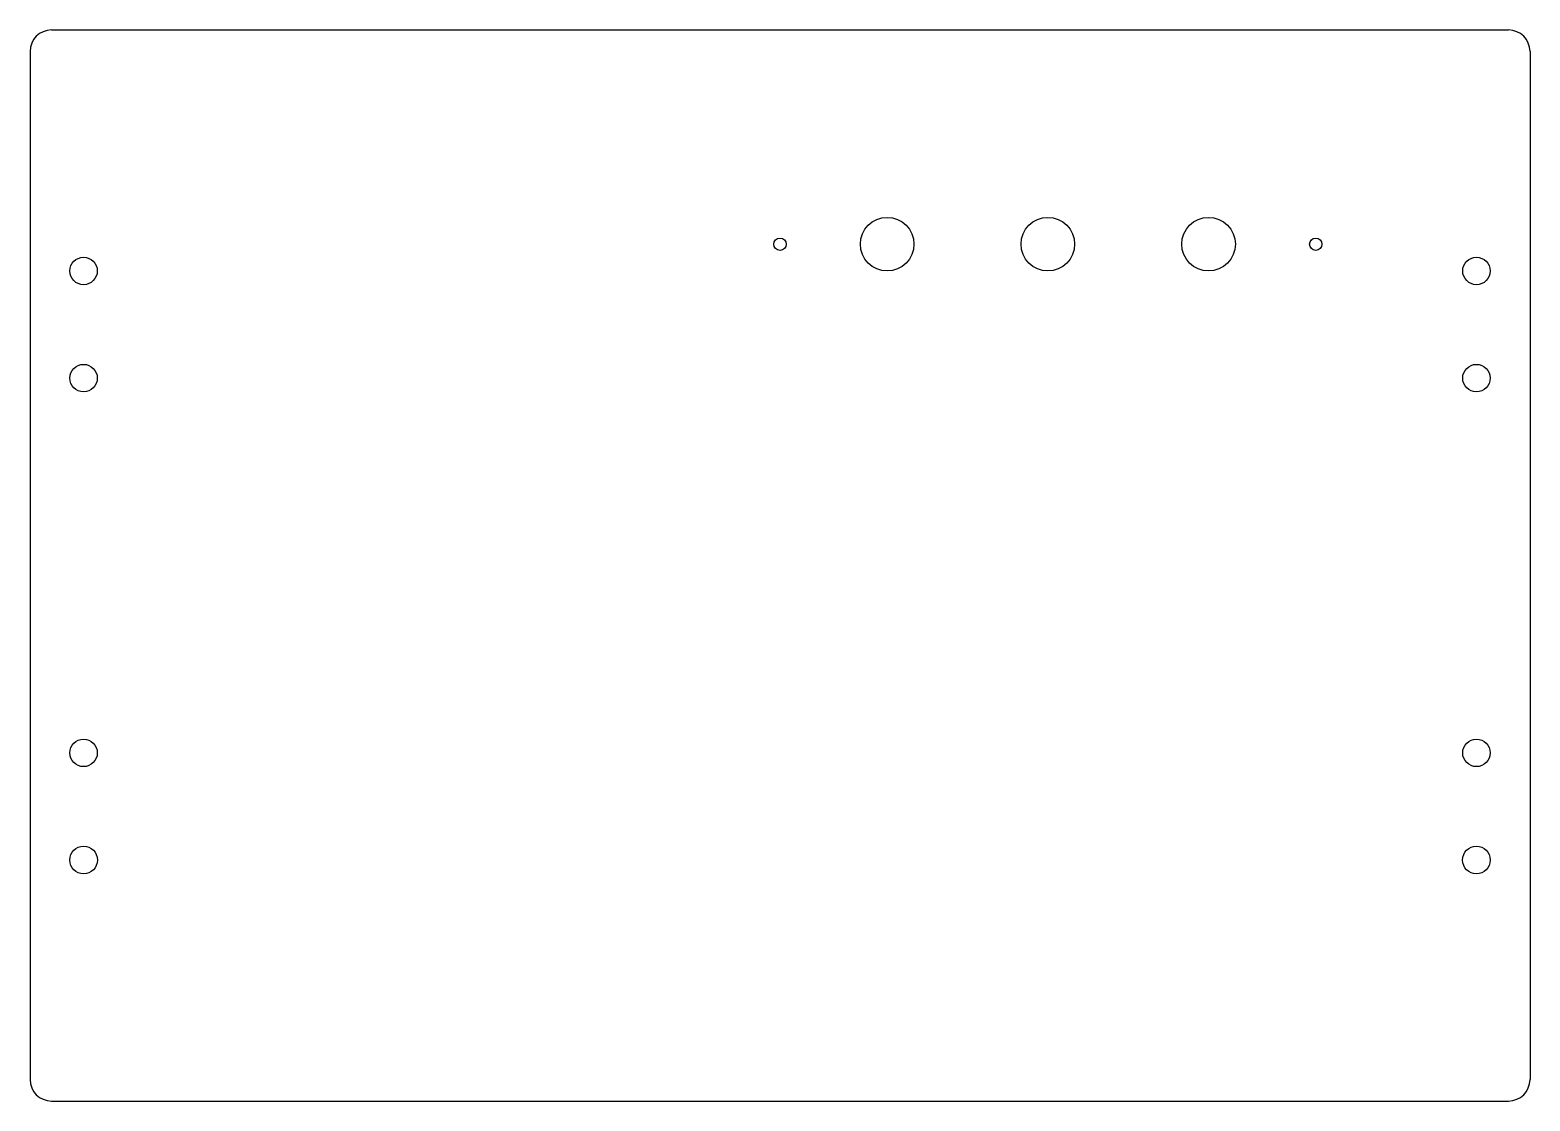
# Model space of a CAD drawing. Header units: inches. Extents: x -7 to 7, y -5 to 5.
import ezdxf

# ---------------------------------------------------------------- set-up
doc = ezdxf.new("R2010")
doc.units = ezdxf.units.IN
doc.header["$MEASUREMENT"] = 0

msp = doc.modelspace()

# ---------------------------------------------------------------- linework, layer by layer
at = {"color": 7, "linetype": 'Continuous', "lineweight": 25}
for p, q in [((-6.8, 5), (6.8, 5)), ((-7, 4.8), (-7, -4.8)), ((7, 4.8), (7, -4.8)), ((-6.8, -5), (6.8, -5))]:
    msp.add_line(p, q, dxfattribs=at)
for centre, radius in [((1, 3), 0.25), ((2.5, 3), 0.25), ((4, 3), 0.25), ((0, 3), 0.0575), ((5, 3), 0.0575), ((-6.5, 2.75), 0.128), ((6.5, 2.75), 0.128), ((-6.5, 1.75), 0.128), ((6.5, 1.75), 0.128), ((-6.5, -1.75), 0.128), ((6.5, -1.75), 0.128), ((-6.5, -2.75), 0.129), ((6.5, -2.75), 0.129)]:
    msp.add_circle(centre, radius, dxfattribs=at)
for centre, start, end in [((-6.8, 4.8), 90, 180), ((6.8, 4.8), 0, 90), ((-6.8, -4.8), 180, 270), ((6.8, -4.8), 270, 0)]:
    msp.add_arc(centre, 0.2, start, end, dxfattribs=at)

doc.saveas('drawing.dxf')
